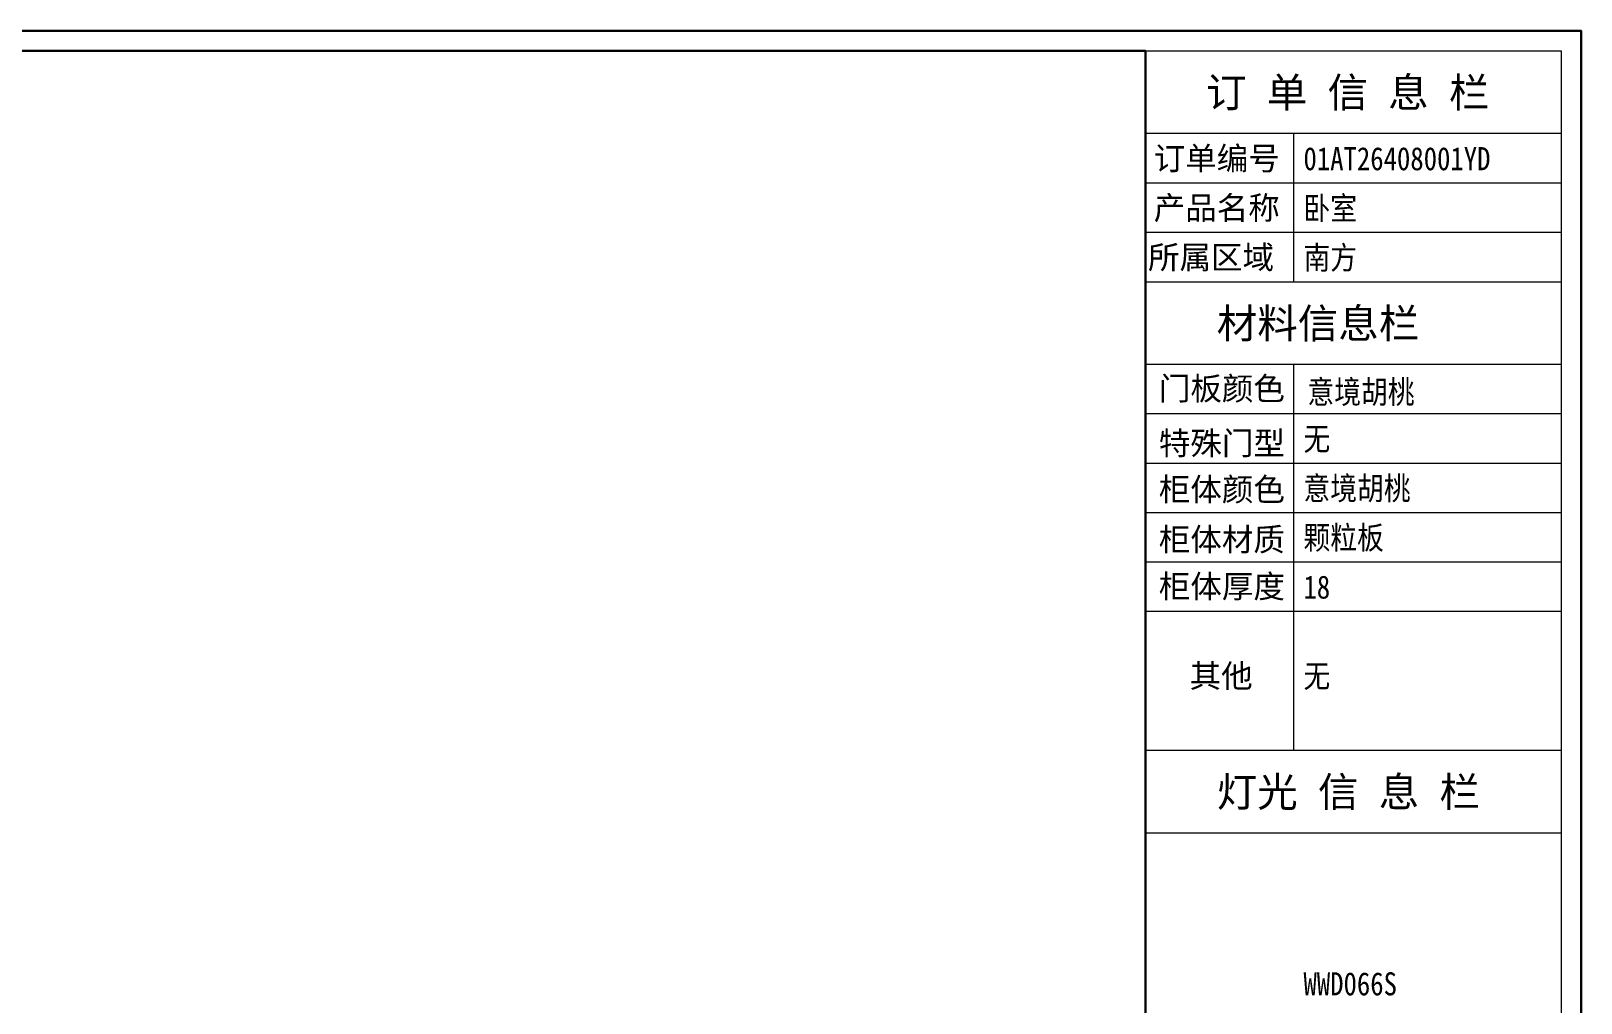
# Model space of a CAD drawing. Header units: millimetres. Extents: x 29318 to 134049, y -332664 to 3734.
# Drawn here: x 94875 to 102128, y -169481 to -164932 of the extents above; entities that cross this region are included whole.
import ezdxf

# ---------------------------------------------------------------- set-up
doc = ezdxf.new("R2010")
doc.units = ezdxf.units.MM
doc.layers.add('03文字', color=255, linetype='Continuous')
doc.layers.add('blue', color=206, linetype='Continuous')
doc.layers.add('08打印', color=7, linetype='Continuous', plot=False)
doc.layers.add('内框图层', color=1, linetype='Continuous', plot=False)
doc.layers.add('样柜柜体色', color=30, linetype='Continuous', lineweight=9)
doc.styles.add('MtXpl__1', font='')
doc.styles.add('宋体', font='', dxfattribs={"height": 40})
doc.styles.get('MtXpl__1').set_extended_font_data('SimSun', bold=True)
doc.styles.get('宋体').set_extended_font_data('SimSun')

# ---------------------------------------------------------------- blocks, each defined once
blk = doc.blocks.new('莫干山标准图框8.9')
at = {"layer": 'blue', "color": 5, "lineweight": 25}
for p, q in [((344647.8, 225848.5), (331947, 225848.5)), ((344647.8, 217428.5), (344647.8, 225848.5))]:
    blk.add_line(p, q, dxfattribs=at)
at = {"layer": '样柜柜体色'}
for p, q in [((332027.2, 225768.3), (344567.6, 225768.3)), ((342883.6, 217508.7), (342883.6, 225768.3)), ((344567.6, 225768.3), (344567.6, 217508.7)), ((342883.6, 225434.1), (344567.6, 225434.1)), ((343485, 224832.7), (343485, 225434.1)), ((342883.6, 225233.7), (344567.6, 225233.7)), ((342883.6, 225033.2), (344567.6, 225033.2)), ((342883.6, 224832.7), (344567.6, 224832.7)), ((342883.6, 224832.7), (344567.6, 224832.7)), ((342883.6, 224832.7), (344567.6, 224832.7)), ((342883.6, 224498.6), (344567.6, 224498.6)), ((343485, 222935.4), (343485, 224498.6)), ((342883.6, 224298.6), (344567.6, 224298.6)), ((342883.6, 224098.6), (344567.6, 224098.6)), ((342883.6, 223898.6), (344567.6, 223898.6)), ((342883.6, 223698.6), (344567.6, 223698.6)), ((342883.6, 223498.6), (344567.6, 223498.6)), ((342883.6, 222935.4), (344567.6, 222935.4)), ((342883.6, 222935.4), (344567.6, 222935.4)), ((342883.6, 222601.2), (344567.6, 222601.2))]:
    blk.add_line(p, q, dxfattribs=at)
for s, height, style, p in [('订 单 信 息 栏', 120.29, 'MtXpl__1', (343129.4, 225539.4)), ('订单编号', 93.56, '宋体', (342917.5, 225285.6)), ('产品名称', 93.56, '宋体', (342917.5, 225085.4)), ('所属区域', 93.56, '宋体', (342894.3, 224885)), ('材料信息栏', 120.29, 'MtXpl__1', (343172.7, 224603.9)), ('门板颜色', 93.56, '宋体', (342938.3, 224353.7)), ('特殊门型', 93.56, '宋体', (342938.3, 224132.1)), ('柜体颜色', 93.56, '宋体', (342938.3, 223945)), ('柜体材质', 93.56, '宋体', (342938.3, 223742.3)), ('柜体厚度', 93.56, '宋体', (342938.3, 223552.1)), ('其他', 93.56, '宋体', (343063, 223189.5)), ('灯光 信 息 栏', 120.29, 'MtXpl__1', (343172.7, 222706.5))]:
    blk.add_text(s, height=height, dxfattribs=dict(style=style)).set_placement(p)

msp = doc.modelspace()

# ---------------------------------------------------------------- linework, layer by layer
at = {"layer": '08打印'}
msp.add_lwpolyline([(87452.46, -164931.63), (102128.46, -164931.63), (102128.46, -174661.06), (87452.46, -174661.06)], close=True, dxfattribs=at)
msp.add_lwpolyline([(87452.46, -164931.63), (102128.46, -164931.63), (102128.46, -174661.06), (87452.46, -174661.06)], close=True, dxfattribs=at)
at = {"layer": '内框图层'}
for points in [[(87545.12, -165024.29), (100089.91, -165024.29), (100089.91, -172650.56), (87545.12, -172650.56)], [(87545.12, -172650.56), (100089.91, -172650.56), (100089.91, -165024.29), (87545.12, -165024.29)]]:
    msp.add_lwpolyline(points, close=True, dxfattribs=at)

# ---------------------------------------------------------------- block references
at = {"xscale": 1.155517762664728, "yscale": 1.155517762664728, "zscale": 1.155517762664728}
msp.add_blockref('莫干山标准图框8.9', (-296118.16, -425903.54), dxfattribs=at)

# ---------------------------------------------------------------- texts
at = {"layer": '03文字', "style": '宋体', "width": 0.85}
for s, height, p in [('01AT26408001YD', 108.1048, (100829.79, -165583.23)), ('卧室', 108.105, (100829.79, -165814.88)), ('南方', 108.105, (100829.79, -166046.53)), ('意境胡桃', 108.105, (100848.45, -166674.72)), ('无', 108.1, (100829.79, -166894.83)), ('意境胡桃', 108.105, (100829.79, -167125.93)), ('颗粒板', 108.105, (100829.79, -167357.04)), ('18', 108.105, (100829.79, -167588.14)), ('无', 108.1, (100829.79, -168004.37)), ('WWD066S', 108.105, (100829.79, -169444.99))]:
    msp.add_text(s, height=height, dxfattribs=at).set_placement(p)

doc.saveas('drawing.dxf')
